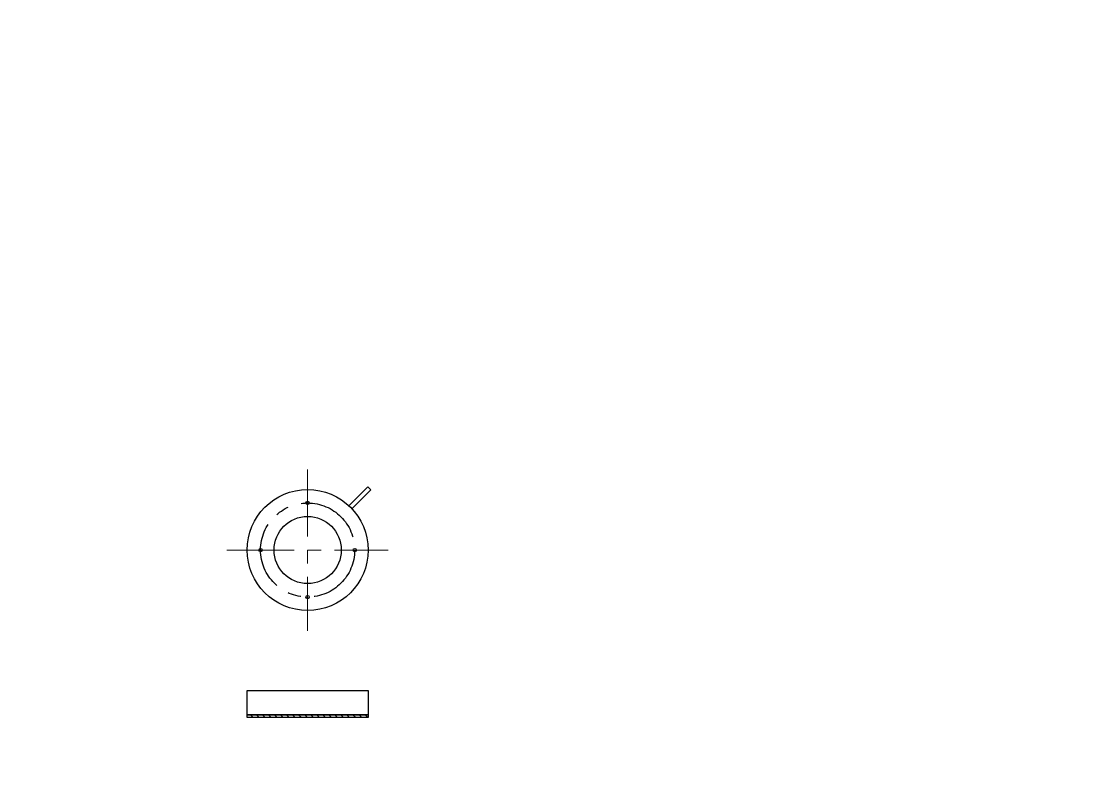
# Paper-space layout 'A3_1_2' of a CAD drawing. Header units: millimetres. Extents: x 0 to 392, y 0 to 286.
# The model-space entities are those that its viewports show. They can reach past a viewport. Long polylines and large blocks are cut down to what shows.
import ezdxf

# ---------------------------------------------------------------- set-up
doc = ezdxf.new("R2010")
doc.units = ezdxf.units.MM
doc.linetypes.add('CENTER', pattern=[2, 1.25, -0.25, 0.25, -0.25])
doc.layers.get('0').update_dxf_attribs({"lineweight": 30})
doc.layers.add('2KD_寸法１', color=7, linetype='Continuous', lineweight=15)
doc.layers.add('PINOFF', color=6, linetype='Continuous', lineweight=9)
doc.layers.get('PINOFF').freeze()

# ---------------------------------------------------------------- blocks, each defined once
blk = doc.blocks.new('A$C27263649')
for p, q in [((89.77, 92.08), (75.66, 77.94)), ((77.86, 75.75), (91.97, 89.89)), ((89.77, 92.08), (91.97, 89.89))]:
    blk.add_line(p, q)
for centre, radius in [((45, 45), 45), ((45, 80), 1.25), ((45, 45), 25), ((10, 45), 1.25), ((80, 45), 1.25), ((45, 10), 1.25)]:
    blk.add_circle(centre, radius)

msp = doc.modelspace()

# ---------------------------------------------------------------- hatches: boundary and pattern name
h = msp.add_hatch()
h.set_pattern_fill('LINE', color=256, angle=135, style=0)
h.set_pattern_definition([(135, (12.1604, -34.614), (-2.245064, -2.245064), [])])
h.paths.add_polyline_path([(257.32, 52.924), (257.32, 54.924), (167.32, 54.924), (167.32, 52.924)])

# ---------------------------------------------------------------- linework, layer by layer
for points in [[(167.297, 72.924), (257.32, 72.924), (257.32, 54.924), (167.297, 54.924)], [(167.32, 54.924), (257.32, 54.924), (257.32, 52.924), (167.32, 52.924)]]:
    msp.add_lwpolyline(points, close=True)
at = {"linetype": 'CENTER', "ltscale": 10}
msp.add_circle((212.188, 177.481), 35, dxfattribs=at)
at = {"layer": '2KD_寸法１', "linetype": 'CENTER', "ltscale": 10}
for p, q in [((212.188, 237.481), (212.188, 117.481)), ((152.188, 177.481), (272.188, 177.481))]:
    msp.add_line(p, q, dxfattribs=at)

# ---------------------------------------------------------------- block references
msp.add_blockref('A$C27263649', (167.188, 132.481))

psp = doc.layouts.new('A3_1_2')

# ---------------------------------------------------------------- viewports
at = {"layer": 'PINOFF', "color": 7, "lineweight": 0}
psp.add_viewport(center=(195.5, 142.5), size=(392, 286), view_center_point=(391, 285), view_height=572.00001, dxfattribs=at)

doc.saveas('drawing.dxf')
